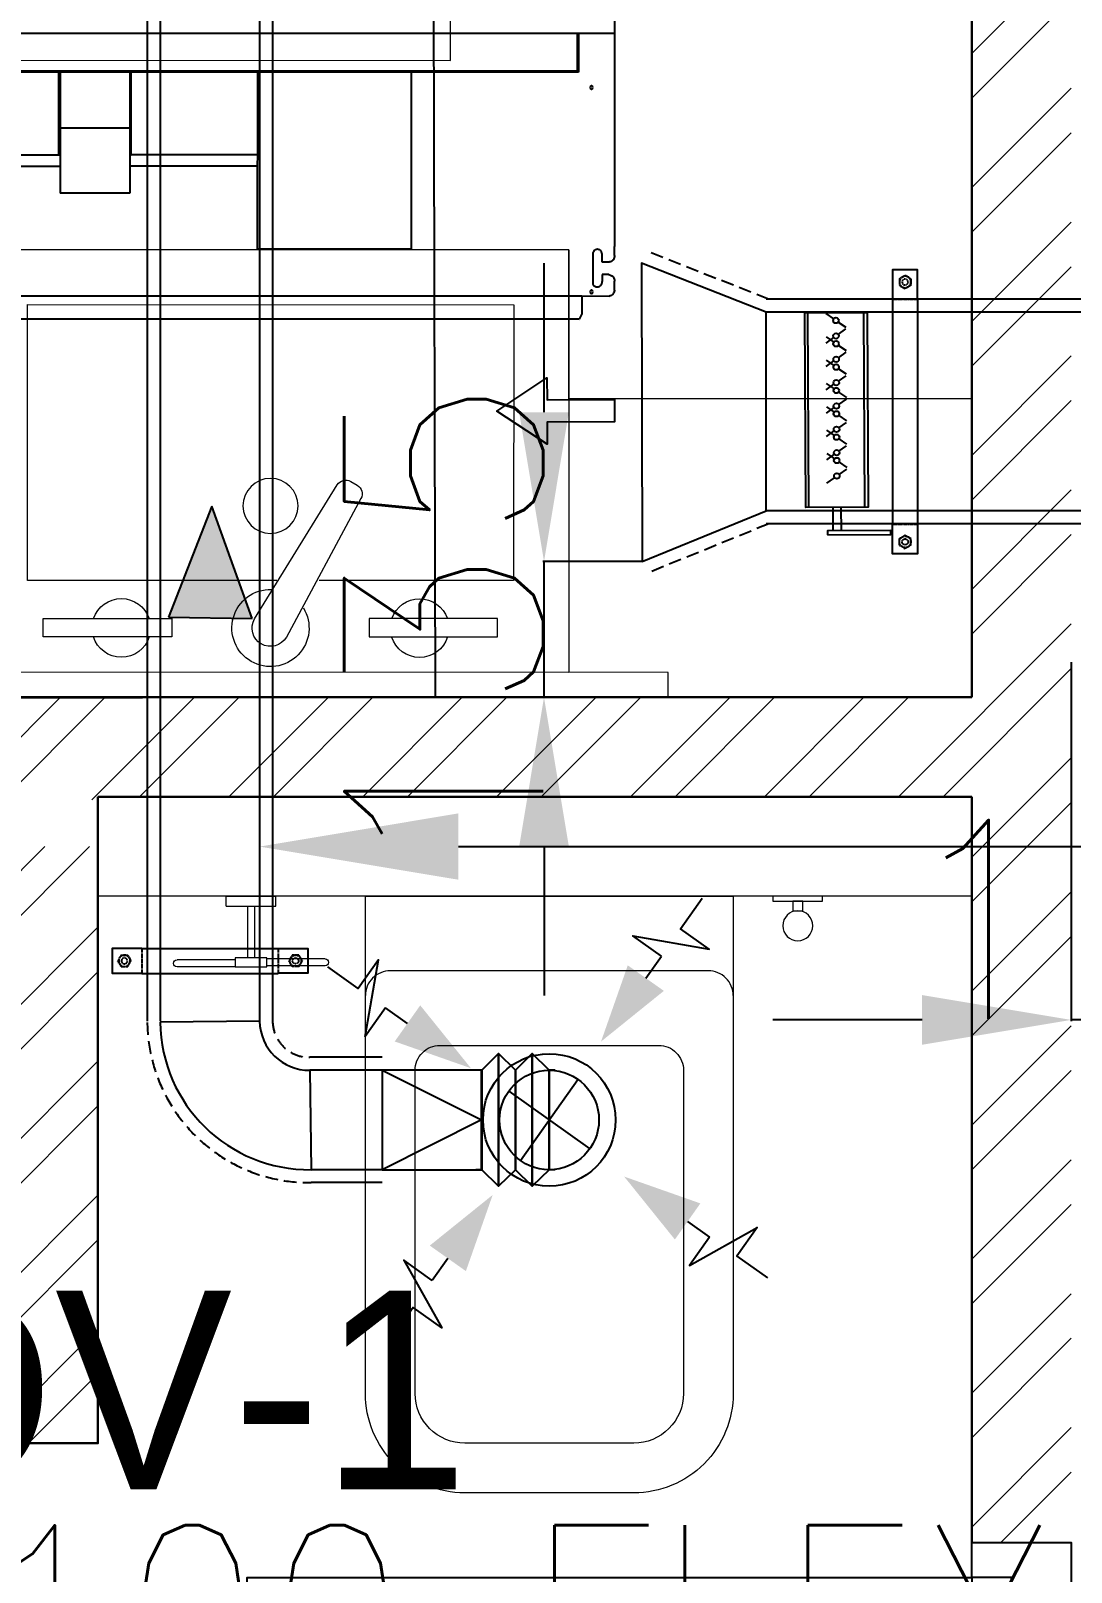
# Model space of a CAD drawing. Header units: millimetres. Extents: x -9226 to 166212, y -13 to 97274.
# Drawn here: x 41482 to 42529, y 32550 to 34100 of the extents above; entities that cross this region are included whole.
import ezdxf

# ---------------------------------------------------------------- set-up
doc = ezdxf.new("R2010")
doc.units = ezdxf.units.MM
doc.linetypes.add('01-AT-PLA Floor Plans$0$DASHED', pattern=[19.05, 12.7, -6.35])
doc.linetypes.add('HIDDEN', pattern=[9.525, 6.35, -3.175])
doc.layers.get('0').update_dxf_attribs({"color": 8})
doc.layers.get('Defpoints').update_dxf_attribs({"color": 8})
for name, color, linetype in [('-EAD', 30, 'Continuous'), ('-FAD', 3, 'Continuous'), ('-TEXT', 7, 'Continuous'), ('1.INS', 8, 'Continuous'), ('1.SAD', 5, 'Continuous'), ('1.support 2', 7, 'Continuous'), ('23491-GN-XR-PLOT LIMIT$0$RETAIL', 8, 'Continuous'), ('EAD', 30, 'Continuous'), ('ETA-AC-SUPPORT', 25, 'Continuous'), ('FAD', 3, 'Continuous'), ('INCHULATION', 253, 'Continuous'), ('IZ-AC-VCD', 4, 'Continuous'), ('IZ-EAD', 200, 'Continuous'), ('M-HVAC-FCU-02', 20, 'Continuous'), ('M-HVAC-FCU-05', 20, 'Continuous'), ('UNIT', 20, 'Continuous'), ('VCD SHE', 7, 'Continuous')]:
    doc.layers.add(name, color=color, linetype=linetype)
for name, color, linetype, lineweight in [('1.XREF', 8, 'Continuous', 9), ('23491-XR-AR-2ND FLOOR PLAN$0$23491-XR-AR-2ND FLOOR PLAN$0$23491-XR-AR-TYP-FLOOR$0$A-FIXT-TOIT-PLAN', 8, 'Continuous', 5), ('23491-XR-AR-2ND FLOOR PLAN$0$23491-XR-AR-2ND FLOOR PLAN$0$23491-XR-AR-TYP-FLOOR$0$A-WALL-PATT', 8, 'Continuous', 5), ('23491-XR-AR-2ND FLOOR PLAN$0$23491-XR-AR-2ND FLOOR PLAN$0$23491-XR-AR-TYP-FLOOR$0$Zone-6_30May22$0$TYP$0$2B+G+19+R Typical Floor$0$A-DOOR', 8, 'Continuous', 25), ('23491-XR-AR-2ND FLOOR PLAN$0$23491-XR-AR-2ND FLOOR PLAN$0$A-WALL', 8, 'Continuous', 30), ('23491-XR-AR-2ND FLOOR PLAN$0$A-ANNO-DIMS', 8, 'Continuous', 5), ('23491-XR-AR-2ND FLOOR PLAN$0$A-WALL-CAVI', 8, 'Continuous', 15), ('A-ANNO-DIMS', 8, 'Continuous', 9)]:
    doc.layers.add(name, color=color, linetype=linetype, lineweight=lineweight)
doc.styles.add('JSE', font='romans.shx', dxfattribs={"width": 0.85})
doc.styles.add('SDC-TEXT-ARB', font='sdc-arb.shx', dxfattribs={"height": 0.5})
doc.styles.get("Standard").update_dxf_attribs({"font": 'romans.shx', "height": 200})
doc.dimstyles.new('ISO-25', dxfattribs={"dimtxt": 200, "dimasz": 150, "dimexe": 1.25, "dimexo": 0.625, "dimgap": 1, "dimtad": 1, "dimtoh": 1, "dimdec": 0, "dimrnd": 5, "dimtxsty": 'Standard', "dimcen": 2.5, "dimclrd": 256, "dimclre": 256, "dimclrt": 7, "dimadec": 0, "dimazin": 0, "dimtfac": 1, "dimtdec": 0, "dimtix": 1, "dimtmove": 2, "dimatfit": 3, "dimfxl": 1, "dimarcsym": 1})
pattern_1 = [(45, (-457312.73, 563742.86), (-67.351921, 67.351921), []), (45, (-457267.83, 563742.86), (-67.351921, 67.351921), [])]

# ---------------------------------------------------------------- blocks, each defined once
blk = doc.blocks.new('23491-GN-XR-PLOT LIMIT')
at = {"layer": '23491-GN-XR-PLOT LIMIT$0$RETAIL', "color": 8}
blk.add_lwpolyline([(48271.7, 23525.6), (50500, 25555.4), (50500, 80172.6), (48692.6, 81480), (5000, 81480), (5000, 71480), (40000, 71480), (40000, 32256.2, 0.000401), (5000, 26236.7), (5000, 16088.4, -0.000496)], format="xyb", close=True, dxfattribs=at)
blk = doc.blocks.new('*U186')
at = {"color": 8}
for points in [[(0.3, 651.9), (-0.1, -705.4), (-300.1, -705.4), (-300, -300), (-450, -300), (-450, 300), (-300, 300), (-299.7, 651.9)], [(0, 400), (0, -400), (-25, -400), (-25, 400)], [(-25, -300), (-25, 300), (-450, 300), (-450, -300)], [(-79.1, 228.5), (-79.1, 99.2), (-60.6, 99.2), (-60.6, 228.5)], [(-79.1, -228.5), (-79.1, -99.2), (-60.6, -99.2), (-60.6, -228.5)]]:
    blk.add_lwpolyline(points, close=True, dxfattribs=at)
blk.add_lwpolyline([(-117.3, -6.3), (-117.3, 244.6), (-394.6, 244.6), (-394.6, -244.6), (-117.3, -244.6), (-117.3, -48.9)], dxfattribs=at)
blk.add_lwpolyline([(-60.3, -16, 0.999998), (-78.8, 16), (-213.5, -67.2, 0.405524), (-216.9, -80.7), (-213.1, -87.2, 0.405524), (-199.7, -91)], format="xyb", close=True, dxfattribs=at)
blk.add_circle((-192.3, 0), 27.7, dxfattribs=at)
for centre, radius, start, end in [((-69.5, 150), 29.5, 108.8563, 251.1437), ((-69.5, 150), 29.5, 287.566, 72.434), ((-69.5, 0), 38.8, 238.4369, 181.5631), ((-69.5, -150), 29.5, 108.8563, 251.1437), ((-69.5, -150), 29.5, 287.566, 72.434)]:
    blk.add_arc(centre, radius, start, end, dxfattribs=at)
blk = doc.blocks.new('*U505')
at = {"layer": '23491-XR-AR-2ND FLOOR PLAN$0$23491-XR-AR-2ND FLOOR PLAN$0$23491-XR-AR-TYP-FLOOR$0$Zone-6_30May22$0$TYP$0$2B+G+19+R Typical Floor$0$A-DOOR', "color": 8}
for p, q in [((0.765, 0), (0.035, 0)), ((0.75, -0.1), (0.05, -0.1))]:
    blk.add_line(p, q, dxfattribs=at)
blk.add_lwpolyline([(0.725, 0), (0.725, 0.7289), (0.765, 0.7289), (0.765, 0)], close=True, dxfattribs=at)
for points in [[(0.035, 0), (0, 0), (0, -0.1), (0.05, -0.1), (0.05, -0.04), (0.035, -0.04), (0.035, 0)], [(0.765, 0), (0.8, 0), (0.8, -0.1), (0.75, -0.1), (0.75, -0.04), (0.765, -0.04), (0.765, 0)]]:
    blk.add_lwpolyline(points, dxfattribs=at)
blk.add_arc((0.765, 0), 0.73, 93.1411, 180, dxfattribs=at)
blk = doc.blocks.new('23491-XR-AR-2ND FLOOR PLAN$0$wewewe')
at = {"color": 8, "ltscale": 0.05}
blk.add_line((42149, 29130, 0), (41859, 29130, 0), dxfattribs=at)
at = {"color": 8, "elevation": 0}
blk.add_lwpolyline([(42089, 29730), (41919, 29730, 0.414214), (41819, 29630), (41819, 29130), (42189, 29130), (42189, 29630, 0.414214)], format="xyb", close=True, dxfattribs=at)
at = {"color": 8, "ltscale": 0.2, "elevation": 0}
blk.add_lwpolyline([(42089, 29680), (41919, 29680, 0.414214), (41869, 29630), (41869, 29305, 0.414214), (41894, 29280), (42114, 29280, 0.414214), (42139, 29305), (42139, 29630, 0.414214)], format="xyb", close=True, dxfattribs=at)
at = {"color": 8, "elevation": 0}
blk.add_lwpolyline([(42189, 29230, -0.414214), (42164, 29205), (41844, 29205, -0.414214), (41819, 29230)], format="xyb", dxfattribs=at)
for points in [[(41688, 29201), (41629.5, 29201)], [(41688, 29194), (41629.5, 29194)], [(41700.5, 29140), (41700.5, 29192)], [(41707.5, 29140), (41707.5, 29192)], [(41778.5, 29200), (41720, 29200)], [(41778.5, 29193), (41720, 29193)], [(41679.1, 29140), (41679.1, 29130)], [(41679.1, 29140), (41728.9, 29140)], [(41728.9, 29140), (41728.9, 29130)], [(41679.1, 29130), (41728.9, 29130)]]:
    blk.add_lwpolyline(points, dxfattribs=at)
for points in [[(41720, 29201), (41720, 29192), (41688, 29192), (41688, 29201), (41720, 29201)], [(42249, 29135), (42249, 29144.6), (42259, 29144.6), (42259, 29135)], [(42429, 29030), (42429, 29130), (41550, 29130), (41550, 29030)], [(42229, 29130), (42229, 29135), (42279, 29135), (42279, 29130)]]:
    blk.add_lwpolyline(points, close=True, dxfattribs=at)
at = {"color": 8, "ltscale": 0.2}
blk.add_circle((42004, 29355, 0), 50, dxfattribs=at)
at = {"color": 8}
blk.add_circle((42254, 29159.7, 0), 15.1, dxfattribs=at)
for centre, start, end in [((41629.5, 29197.5, 0), 90.0002, 270.0002), ((41778.5, 29196.5, 0), 270.0002, 90.0002)]:
    blk.add_arc(centre, 3.5, start, end, dxfattribs=at)
at = {"layer": '23491-XR-AR-2ND FLOOR PLAN$0$23491-XR-AR-2ND FLOOR PLAN$0$A-WALL', "color": 8}
blk.add_line((41550, 29030), (42429, 29030), dxfattribs=at)
blk = doc.blocks.new('23491-XR-AR-2ND FLOOR PLAN')
at = {"layer": '23491-XR-AR-2ND FLOOR PLAN$0$23491-XR-AR-2ND FLOOR PLAN$0$23491-XR-AR-TYP-FLOOR$0$A-WALL-PATT'}
h = blk.add_hatch(dxfattribs=at)
h.set_pattern_fill('ANSI32', color=8, scale=10)
h.paths.add_polyline_path([(42059.9, 35180), (43600, 35180), (43600, 35080), (43129, 35080), (43129, 34080), (42529, 34080), (42529, 32580), (42429, 32580), (42429, 33330), (41550, 33330), (41450, 33280), (40500, 33280), (39750, 33280), (39750, 29080), (39650, 29080), (39650, 33430), (42428.9, 33429.7), (42428.9, 34180), (43029, 34180), (43029, 35079.9), (42059.9, 35079.9)])
h = blk.add_hatch(dxfattribs=at)
h.set_pattern_fill('ANSI32', color=8, scale=10)
h.set_pattern_definition(pattern_1)
h.paths.add_polyline_path([(41450, 33280), (41550, 33280), (41550, 32680), (40650, 32680), (40650, 32780), (41450, 32780)])
h = blk.add_hatch(dxfattribs=at)
h.set_pattern_fill('ANSI32', color=8, scale=10)
h.set_pattern_definition(pattern_1)
h.paths.add_polyline_path([(41450, 33280), (41550, 33280), (41550, 32680), (40650, 32680), (40650, 32780), (41450, 32780)])
at = {"layer": '23491-XR-AR-2ND FLOOR PLAN$0$23491-XR-AR-2ND FLOOR PLAN$0$A-WALL', "color": 8}
for p, q in [((42429, 34180), (42429, 33430)), ((42429, 33430), (40150, 33430)), ((42429, 33330), (42429, 32580))]:
    blk.add_line(p, q, dxfattribs=at)
blk.add_lwpolyline([(41550, 33330), (41550, 32680), (40650, 32680)], dxfattribs=at)
at = {"layer": '23491-XR-AR-2ND FLOOR PLAN$0$A-ANNO-DIMS', "color": 8}
blk.add_line((42429, 32580), (42529, 32580), dxfattribs=at)
at = {"layer": '23491-XR-AR-2ND FLOOR PLAN$0$23491-XR-AR-2ND FLOOR PLAN$0$23491-XR-AR-TYP-FLOOR$0$A-FIXT-TOIT-PLAN', "color": 8, "xscale": -1}
for name, p, rotation in [('*U186', (41723.5, 33430.2, -0.2), 89.9794940034254), ('23491-XR-AR-2ND FLOOR PLAN$0$wewewe', (0, 62360), 180)]:
    blk.add_blockref(name, p, dxfattribs=dict(at, rotation=rotation))
at = {"layer": '23491-XR-AR-2ND FLOOR PLAN$0$23491-XR-AR-2ND FLOOR PLAN$0$23491-XR-AR-TYP-FLOOR$0$Zone-6_30May22$0$TYP$0$2B+G+19+R Typical Floor$0$A-DOOR', "color": 8, "xscale": 1000.000000000021, "yscale": 1000.000000000021, "zscale": 1000.000000000021, "rotation": 90}
blk.add_blockref('*U505', (42429, 31780), dxfattribs=at)
at = {"layer": '23491-XR-AR-2ND FLOOR PLAN$0$A-WALL-CAVI', "color": 8}
blk.add_blockref('23491-GN-XR-PLOT LIMIT', (0, 0), dxfattribs=at)
blk = doc.blocks.new('XREF')
at = {"layer": 'A-ANNO-DIMS', "color": 8}
blk.add_blockref('23491-XR-AR-2ND FLOOR PLAN', (0, 0), dxfattribs=at)
blk = doc.blocks.new('*U542')
at = {"layer": 'IZ-AC-VCD', "color": 5, "extrusion": (0, 0, -1)}
for p, q in [((41.5, 467.5), (41.5, 416.7)), ((58.5, 416.7), (58.5, 467.5))]:
    blk.add_line(p, q, dxfattribs=at)
at = {"layer": 'IZ-AC-VCD', "color": 5}
for p, q in [((-10, 416.7), (-10, 0)), ((110, 416.7), (110, 0))]:
    blk.add_line(p, q, dxfattribs=at)
for points in [[(29.2, 475.9), (165.1, 475.9), (165.1, 467.5), (29.2, 467.5)], [(-16.7, 0), (116.7, 0), (116.7, 416.7), (-16.7, 416.7)]]:
    blk.add_lwpolyline(points, close=True, dxfattribs=at)
at = {"layer": 'IZ-AC-VCD', "color": 7, "extrusion": (0, 0, -1)}
for points in [[(-28.6, 364.9), (-45.1, 353.4)], [(-54.9, 346.6), (-71.4, 335.1)], [(-54.9, 320.1), (-71.4, 331.5)], [(-28.6, 314.9), (-45.1, 303.4)], [(-28.6, 301.8), (-45.1, 313.2)], [(-28.6, 264.9), (-45.1, 253.4)], [(-54.9, 296.6), (-71.4, 285.1)], [(-54.9, 270.1), (-71.4, 281.5)], [(-28.6, 251.8), (-45.1, 263.2)], [(-54.9, 246.6), (-71.4, 235.1)], [(-54.9, 220.1), (-71.4, 231.5)], [(-28.6, 214.9), (-45.1, 203.4)], [(-28.6, 201.8), (-45.1, 213.2)], [(-54.9, 196.6), (-71.4, 185.1)], [(-54.9, 170.1), (-71.4, 181.5)], [(-28.6, 164.9), (-45.1, 153.4)], [(-28.6, 151.8), (-45.1, 163.2)], [(-54.9, 146.6), (-71.4, 135.1)], [(-28.6, 114.9), (-45.1, 103.4)], [(-28.6, 101.8), (-45.1, 113.2)], [(-54.9, 120.1), (-71.4, 131.5)], [(-54.9, 96.6), (-71.4, 85.1)], [(-54.9, 70.1), (-71.4, 81.5)], [(-28.6, 64.9), (-45.1, 53.4)], [(-28.6, 51.8), (-45.1, 63.2)], [(-54.9, 46.6), (-71.4, 35.1)], [(-28.6, 1.8), (-45.1, 13.2)], [(-54.9, 20.1), (-71.4, 31.5)]]:
    blk.add_lwpolyline(points, dxfattribs=at)
for centre in [(-50, 350), (-50, 316.7), (-50, 300), (-50, 266.7), (-50, 250), (-50, 216.7), (-50, 200), (-50, 166.7), (-50, 150), (-50, 116.7), (-50, 100), (-50, 66.7), (-50, 50), (-50, 16.7)]:
    blk.add_circle(centre, 6, dxfattribs=at)
blk = doc.blocks.new('t')
at = {"layer": 'ETA-AC-SUPPORT', "color": 7, "linetype": 'HIDDEN', "ltscale": 0.3, "extrusion": (2.40653e-07, 5.25136e-08, 1)}
for p, q in [((4429.3, -9484.4, 0), (4379.3, -9484.4, 0)), ((4392.9, -9513, 0), (4404.3, -9506.4, 0)), ((4392.9, -9526.2, 0), (4392.9, -9513, 0)), ((4392.9, -9526.2, 0), (4404.3, -9532.9, 0)), ((4415.8, -9513, 0), (4404.3, -9506.4, 0)), ((4415.8, -9526.2, 0), (4404.3, -9532.9, 0)), ((4415.8, -9526.2, 0), (4415.8, -9513, 0))]:
    blk.add_line(p, q, dxfattribs=at)
at = {"layer": 'ETA-AC-SUPPORT', "color": 7, "linetype": 'Continuous', "ltscale": 0.3, "extrusion": (2.40653e-07, 5.25136e-08, 1), "elevation": 0}
blk.add_lwpolyline([(4429.3, -9484.4), (4429.3, -9543.9), (4379.3, -9543.9), (4379.3, -9484.4)], dxfattribs=at)
at = {"layer": 'ETA-AC-SUPPORT', "color": 7, "linetype": 'HIDDEN', "ltscale": 0.3, "extrusion": (2.40653e-07, 5.25136e-08, 1)}
for radius in [11.5, 6]:
    blk.add_circle((4404.3, -9519.6, 0), radius, dxfattribs=at)
blk = doc.blocks.new('*U543')
at = {"layer": 'ETA-AC-SUPPORT', "color": 7, "linetype": 'Continuous', "ltscale": 0.3, "extrusion": (2.40653e-07, 5.25136e-08, 1)}
for p, q in [((4404.3, -9288.4, 0), (4404.3, -9514.1, 0)), ((4429.3, -9288.4, 0), (4429.3, -9514.1, 0))]:
    blk.add_line(p, q, dxfattribs=at)
at = {"color": 7, "linetype": 'Continuous', "xscale": -0.5, "yscale": 0.5, "zscale": 0.5, "rotation": 180}
blk.add_blockref('t', (2214.7, -14030.6, 0), dxfattribs=at)
at = {"color": 7, "linetype": 'Continuous', "xscale": 0.5, "yscale": 0.5, "zscale": 0.5}
blk.add_blockref('t', (2214.7, -4771.9, 0), dxfattribs=at)
blk = doc.blocks.new('IZ-DV 150')
at = {"layer": 'IZ-EAD'}
for p, q in [((0, 75), (0, -75)), ((-75, 0), (75, 0))]:
    blk.add_line(p, q, dxfattribs=at)
for points in [[(-4.5, 299.5), (-57.4, 299.5), (48.4, 349.7), (-4.5, 349.7), (-4.5, 406.3)], [(-4.5, 258.8), (-4.5, 299.5)], [(-299.5, 4.5), (-299.5, 57.4), (-349.7, -48.4), (-349.7, 4.5), (-406.3, 4.5)], [(299.5, 4.5), (299.5, 57.4), (349.7, -48.4), (349.7, 4.5), (406.3, 4.5)], [(-258.8, 4.5), (-299.5, 4.5)], [(258.8, 4.5), (299.5, 4.5)], [(-4.5, -258.8), (-4.5, -299.5)], [(-4.5, -299.5), (-57.4, -299.5), (48.4, -349.7), (-4.5, -349.7), (-4.5, -406.3)]]:
    blk.add_lwpolyline(points, dxfattribs=at)
for radius in [100, 75]:
    blk.add_circle((0, 0), radius, dxfattribs=at)
for points in [[(28.8, 258.8), (-4.5, 141.6), (-37.9, 258.8)], [(-258.8, -28.8), (-141.6, 4.5), (-258.8, 37.9)], [(258.8, -28.8), (141.6, 4.5), (258.8, 37.9)], [(28.8, -258.8), (-4.5, -141.6), (-37.9, -258.8)]]:
    blk.add_solid(points, dxfattribs=at)
blk = doc.blocks.new('HVAC-VOL-SPD-S01-M-01-0400 R-01$0$HVAC-VOL-SPD-S01-M-01-0400 R-01$0$A$C2F9C6816')
blk.add_hatch(color=256).paths.add_polyline_path([(-198.8, -78.6), (-398.8, -153.6), (-198.8, -228.6)])
for p, q in [((-198.8, -78.6), (-398.8, -153.6)), ((-198.8, -228.6), (-198.8, -78.6)), ((-398.8, -153.6), (-198.8, -228.6))]:
    blk.add_line(p, q)
blk = doc.blocks.new('*U305')
at = {"layer": 'ETA-AC-SUPPORT', "color": 7, "linetype": 'Continuous', "ltscale": 0.3, "extrusion": (2.40653e-07, 5.25136e-08, 1)}
for p, q in [((4404.3, -9377.4, 0), (4404.3, -9514.1, 0)), ((4429.3, -9377.4, 0), (4429.3, -9514.1, 0))]:
    blk.add_line(p, q, dxfattribs=at)
at = {"color": 7, "linetype": 'Continuous', "xscale": -0.5, "yscale": 0.5, "zscale": 0.5, "rotation": 180}
blk.add_blockref('t', (2214.7, -14119.6, 0), dxfattribs=at)
at = {"color": 7, "linetype": 'Continuous', "xscale": 0.5, "yscale": 0.5, "zscale": 0.5}
blk.add_blockref('t', (2214.7, -4771.9, 0), dxfattribs=at)
blk = doc.blocks.new('*D461')
at = {"layer": 'Defpoints', "color": 0, "transparency": 16777216}
for p in [(41998.7, 33566.7), (42097.4, 33566.7, 0.1), (42085.5, 33430)]:
    blk.add_point(p, dxfattribs=at)
at = {"layer": 'VCD SHE', "lineweight": -2, "transparency": 16777216}
for p, q in [((41998.7, 33716.7), (41998.7, 33866.7)), ((42096.8, 33566.7), (41997.5, 33566.7)), ((41998.7, 33430), (41998.7, 33566.7)), ((42084.9, 33430), (41997.5, 33430)), ((41998.7, 33280), (41998.7, 33130))]:
    blk.add_line(p, q, dxfattribs=at)
at = {"layer": 'VCD SHE', "transparency": 16777216}
for points in [[(41973.7, 33716.7), (42023.7, 33716.7), (41998.7, 33566.7)], [(41973.7, 33280), (42023.7, 33280), (41998.7, 33430)]]:
    blk.add_solid(points, dxfattribs=at)
at = {"layer": 'VCD SHE', "color": 7, "transparency": 16777216, "insert": (41897.7, 33498.4), "char_height": 200, "attachment_point": 5, "rotation": 90}
blk.add_mtext('135', dxfattribs=at)
blk = doc.blocks.new('*D462')
at = {"layer": 'Defpoints', "color": 0, "transparency": 16777216}
for p in [(42529, 33465.8), (42688.4, 33465.8, 0), (42529, 33105.6)]:
    blk.add_point(p, dxfattribs=at)
at = {"layer": 'VCD SHE', "lineweight": -2, "transparency": 16777216}
for p, q in [((42529, 33465.2), (42529, 33104.4)), ((42688.4, 33465.2), (42688.4, 33104.4)), ((42379, 33105.6), (42229, 33105.6)), ((42688.4, 33105.6), (42529, 33105.6)), ((42838.4, 33105.6), (42988.4, 33105.6))]:
    blk.add_line(p, q, dxfattribs=at)
at = {"layer": 'VCD SHE', "transparency": 16777216}
for points in [[(42379, 33130.6), (42379, 33080.6), (42529, 33105.6)], [(42838.4, 33130.6), (42838.4, 33080.6), (42688.4, 33105.6)]]:
    blk.add_solid(points, dxfattribs=at)
at = {"layer": 'VCD SHE', "color": 7, "transparency": 16777216, "insert": (42608.7, 33206.6), "char_height": 200, "attachment_point": 5}
blk.add_mtext('160', dxfattribs=at)
blk = doc.blocks.new('1425')
at = {"layer": 'M-HVAC-FCU-02', "color": 30}
for p, q in [((-402.3, -23.82), (-402.3, -43.79)), ((402.32, -23.78), (402.32, -43.76)), ((-402.3, -43.79), (-412.3, -53.79)), ((402.32, -43.76), (-402.3, -43.79)), ((402.32, -43.76), (412.32, -53.76)), ((-402.3, -63.8), (-412.3, -53.79)), ((402.32, -63.76), (412.32, -53.76)), ((-402.3, -63.8), (-412.3, -73.8)), ((402.32, -63.76), (-402.3, -63.8)), ((402.32, -63.76), (412.32, -73.77)), ((-402.3, -83.8), (-412.3, -73.8)), ((402.32, -83.77), (412.32, -73.77)), ((402.32, -83.77), (-402.3, -83.8))]:
    blk.add_line(p, q, dxfattribs=at)
at = {"layer": 'M-HVAC-FCU-05', "color": 30}
for p, q in [((-421.99, 586.7), (-419.58, 592.08)), ((419.11, 592.32), (-419.58, 592.08)), ((-402.54, 592.08), (419.11, 592.32)), ((421.53, 586.95), (419.11, 592.32)), ((421.54, 567.35), (421.53, 586.95)), ((-421.98, 567.1), (-421.99, 586.7)), ((-421.98, 567.57), (-445.79, 567.56)), ((-421.98, 567.57), (421.54, 567.82)), ((421.54, 567.82), (445.35, 567.83)), ((-450.17, 561.26), (-450.17, 551.63)), ((449.73, 561.53), (449.73, 551.9)), ((-439.38, 544.64), (-439.38, 550.58)), ((-431.58, 552.69), (-431.57, 523.1)), ((431.15, 552.94), (431.16, 523.36)), ((438.95, 544.9), (438.95, 550.84)), ((-445.15, 544.64), (-439.38, 544.64)), ((444.72, 544.9), (438.95, 544.9)), ((-439.16, 531.33), (-445.89, 531.32)), ((-439.16, 524.5), (-439.16, 531.33)), ((438.74, 531.59), (445.47, 531.59)), ((438.74, 524.76), (438.74, 531.59)), ((-450.16, 524.32), (-450.15, 514.88)), ((449.74, 524.59), (449.75, 515.15)), ((-450.01, 47.3), (-450.15, 514.88)), ((-132.02, 517.4), (-265.51, 517.35)), ((-265.51, 517.35), (-265.44, 329.53)), ((-131.95, 329.59), (-132.02, 517.4)), ((140.26, 517.45), (273.75, 517.51)), ((140.33, 329.64), (140.26, 517.45)), ((273.75, 517.51), (273.82, 329.69)), ((449.97, 47.57), (449.75, 515.15)), ((29.75, 458.38), (-30.47, 458.35)), ((-30.44, 388.66), (-30.47, 458.35)), ((29.77, 388.69), (29.75, 458.38)), ((-131.99, 429.45), (-30.45, 429.47)), ((140.29, 429.51), (29.76, 429.49)), ((-131.98, 417.54), (-30.45, 417.55)), ((-31.79, 417.55), (-31.76, 329.6)), ((-30.45, 417.55), (-31.79, 417.55)), ((-30.41, 329.6), (-30.45, 417.55)), ((140.3, 417.59), (29.76, 417.57)), ((29.76, 417.57), (31.11, 417.58)), ((29.8, 329.63), (29.76, 417.57)), ((31.11, 417.58), (31.14, 329.63)), ((-30.44, 388.66), (29.77, 388.69)), ((418.69, 329.74), (-418.95, 329.49)), ((-418.94, 287.83), (-418.95, 329.49)), ((-417.89, 327.92), (417.63, 328.16)), ((-417.89, 327.92), (-417.87, 287.83)), ((-265.44, 329.53), (-131.95, 329.59)), ((-31.76, 329.6), (-30.41, 329.6)), ((31.14, 329.63), (29.8, 329.63)), ((273.82, 329.69), (140.33, 329.64)), ((417.63, 328.16), (417.64, 288.08)), ((418.71, 288.08), (418.69, 329.74)), ((-450.08, 287.82), (449.86, 288.09)), ((-531.03, 268.53), (-450.08, 268.56)), ((-530.92, -0.17), (-531.03, 268.53)), ((-480.84, 157.03), (-480.84, 182.45)), ((-480.84, 182.45), (-450.03, 182.45)), ((-450.03, 157.03), (-480.84, 157.03)), ((-480.83, 111.45), (-450.03, 111.45)), ((-480.83, 86.02), (-480.83, 111.45)), ((-450.03, 86.02), (-480.83, 86.02)), ((-450.01, 47.3), (-450.01, 56.93)), ((449.97, 47.57), (449.97, 57.2)), ((-439.22, 40.31), (-444.99, 40.3)), ((-439.22, 46.26), (-439.22, 40.31)), ((-431.41, 18.78), (-431.43, 48.36)), ((431.4, 19.04), (431.39, 48.62)), ((439.19, 46.52), (439.19, 40.57)), ((439.19, 40.57), (444.95, 40.57)), ((-449.99, 6.34), (-450, 20)), ((-445.73, 27), (-439, 27.01)), ((-439, 27.01), (-439, 20.17)), ((438.98, 27.27), (438.98, 20.43)), ((445.7, 27.27), (438.98, 27.27)), ((449.99, 6.61), (449.98, 20.27)), ((-420.48, -0.12), (420.48, 0.12)), ((402.31, 0.12), (402.32, -23.68)), ((420.2, 0.12), (444.65, 0.13)), ((-434.95, -0.13), (-530.92, -0.17)), ((-420.2, -0.12), (-444.65, -0.13)), ((-402.31, -0.12), (-402.3, -23.92)), ((402.32, -23.68), (-402.3, -23.92)), ((402.32, -23.68), (-402.3, -23.92))]:
    blk.add_line(p, q, dxfattribs=at)
at = {"layer": 'M-HVAC-FCU-05', "color": 30, "lineweight": 18}
for p, q in [((-300.59, 316.87), (307.69, 317.06)), ((-300.55, 233.47), (-300.59, 316.87)), ((307.69, 317.06), (307.72, 233.66)), ((307.72, 233.66), (-300.55, 233.47))]:
    blk.add_line(p, q, dxfattribs=at)
at = {"layer": 'M-HVAC-FCU-05', "color": 30}
for points in [[(-445.79, 567.56, 0.14745), (-447.26, 567.2, 0.057538), (-447.86, 566.75, 0.043631), (-448.37, 566.17, 0.037373), (-448.89, 565.36, 0.018686), (-449.18, 564.77, 0.02183), (-449.53, 563.88, 0.03988), (-450.13, 561.54, 0.006038), (-450.17, 561.26)], [(445.35, 567.83, -0.14745), (446.81, 567.47, -0.057538), (447.41, 567.02, -0.043631), (447.92, 566.44, -0.037373), (448.44, 565.63, -0.018686), (448.73, 565.04, -0.02183), (449.08, 564.15, -0.03988), (449.68, 561.81, -0.006038), (449.73, 561.53)], [(-435.54, 558.29, 0.03023), (-435.71, 558.27, 0.042163), (-436.16, 558.15, 0.109989), (-437.5, 557.26, 0.060394), (-438.22, 556.34, 0.042159), (-438.69, 555.36, 0.031845), (-439.01, 554.33, 0.028129), (-439.25, 553.09, 0.024443), (-439.37, 551.61, 0.013294), (-439.38, 550.6)], [(-431.58, 552.7, 0.018031), (-431.58, 553.23, 0.033701), (-431.71, 554.51, 0.041222), (-432.01, 555.69, 0.04728), (-432.41, 556.6, 0.066586), (-433.02, 557.39, 0.138842), (-434.46, 558.19, 0.036684), (-434.97, 558.28, 0.034492), (-435.54, 558.29)], [(431.15, 552.95, -0.018031), (431.15, 553.48, -0.033701), (431.27, 554.77, -0.041222), (431.57, 555.95, -0.04728), (431.97, 556.85, -0.066586), (432.58, 557.65, -0.138842), (434.02, 558.45, -0.036684), (434.53, 558.54, -0.034492), (435.1, 558.55)], [(435.1, 558.55, -0.03023), (435.27, 558.53, -0.042163), (435.72, 558.41, -0.109989), (437.06, 557.52, -0.060394), (437.78, 556.6, -0.042159), (438.25, 555.62, -0.031845), (438.58, 554.59, -0.028129), (438.81, 553.35, -0.024443), (438.94, 551.87, -0.013294), (438.95, 550.86)], [(-450.17, 551.63, 0.032566), (-450.06, 550.29, 0.04988), (-449.66, 548.71, 0.245422), (-445.36, 544.68, 0.018987), (-445.15, 544.64)], [(449.73, 551.9, -0.032566), (449.62, 550.56, -0.04988), (449.23, 548.98, -0.245422), (444.93, 544.95, -0.018987), (444.72, 544.9)], [(-445.89, 531.32, 0.028262), (-446.06, 531.32, 0.052211), (-446.67, 531.2, 0.123145), (-448.24, 530.25, 0.055731), (-448.9, 529.42, 0.037382), (-449.32, 528.63, 0.033882), (-449.68, 527.63, 0.029807), (-449.96, 526.42, 0.025735), (-450.13, 524.97, 0.009134), (-450.16, 524.32)], [(445.47, 531.59, -0.028262), (445.64, 531.58, -0.052211), (446.25, 531.46, -0.123145), (447.82, 530.52, -0.055731), (448.48, 529.69, -0.037382), (448.91, 528.89, -0.033882), (449.27, 527.9, -0.029807), (449.54, 526.69, -0.025735), (449.71, 525.24, -0.009134), (449.74, 524.59)], [(-435.31, 517.5, -0.026495), (-435.48, 517.53, -0.048004), (-436.07, 517.72, -0.118717), (-437.63, 518.89, -0.058793), (-438.31, 519.93, -0.041358), (-438.73, 520.98, -0.031459), (-438.98, 522.05, -0.027983), (-439.13, 523.33, -0.020442), (-439.16, 524.5)], [(-431.57, 523.1, -0.01724), (-431.67, 522.41, -0.027058), (-431.98, 521.08, -0.037824), (-432.46, 519.78, -0.040466), (-432.94, 518.92, -0.050447), (-433.47, 518.28, -0.055402), (-434, 517.87, -0.140685), (-435.31, 517.5)], [(431.16, 523.36, 0.01724), (431.26, 522.67, 0.027058), (431.57, 521.33, 0.037824), (432.05, 520.03, 0.040466), (432.53, 519.17, 0.050447), (433.06, 518.54, 0.055402), (433.59, 518.13, 0.140685), (434.9, 517.76)], [(434.9, 517.76, 0.026495), (435.07, 517.79, 0.048004), (435.66, 517.98, 0.118717), (437.23, 519.15, 0.058793), (437.9, 520.19, 0.041358), (438.31, 521.24, 0.031459), (438.57, 522.31, 0.027983), (438.72, 523.59, 0.020442), (438.74, 524.76)], [(-435.38, 53.96, 0.03023), (-435.55, 53.94, 0.042163), (-436, 53.82, 0.109989), (-437.35, 52.93, 0.060394), (-438.06, 52, 0.042159), (-438.53, 51.03, 0.031845), (-438.86, 50, 0.028129), (-439.09, 48.75, 0.024443), (-439.21, 47.27, 0.013294), (-439.22, 46.26)], [(-431.43, 48.36, 0.018031), (-431.42, 48.9, 0.033701), (-431.55, 50.18, 0.041222), (-431.85, 51.36, 0.04728), (-432.25, 52.27, 0.066586), (-432.86, 53.06, 0.138842), (-434.3, 53.86, 0.036684), (-434.81, 53.95, 0.034492), (-435.38, 53.96)], [(431.39, 48.62, -0.018031), (431.39, 49.15, -0.033701), (431.51, 50.44, -0.041222), (431.81, 51.62, -0.04728), (432.21, 52.52, -0.066586), (432.82, 53.32, -0.138842), (434.26, 54.12, -0.036684), (434.77, 54.2, -0.034492), (435.34, 54.22)], [(435.34, 54.22, -0.03023), (435.51, 54.2, -0.042163), (435.96, 54.07, -0.109989), (437.3, 53.19, -0.060394), (438.02, 52.26, -0.042159), (438.49, 51.29, -0.031845), (438.82, 50.26, -0.028129), (439.05, 49.01, -0.024443), (439.18, 47.53, -0.013294), (439.19, 46.52)], [(-444.99, 40.3, -0.018958), (-445.2, 40.35, -0.034322), (-445.94, 40.61, -0.196303), (-449.35, 43.99, -0.051286), (-449.81, 45.48, -0.034229), (-449.98, 46.74, -0.012756), (-450.01, 47.3)], [(444.95, 40.57, 0.018958), (445.17, 40.62, 0.034322), (445.9, 40.87, 0.196303), (449.31, 44.26, 0.051286), (449.78, 45.74, 0.034229), (449.95, 47.01, 0.012756), (449.97, 47.57)], [(-450, 20, -0.023667), (-449.88, 21.55, -0.027559), (-449.65, 22.85, -0.031647), (-449.32, 23.93, -0.050593), (-448.74, 25.1, -0.087102), (-447.69, 26.27, -0.09091), (-446.51, 26.88, -0.051146), (-445.9, 27, -0.028286), (-445.73, 27)], [(-439, 20.17, 0.024663), (-438.95, 18.73, 0.02816), (-438.78, 17.5, 0.038602), (-438.44, 16.27, 0.064309), (-437.74, 14.91, 0.093157), (-436.57, 13.75, 0.077975), (-435.52, 13.25, 0.035164), (-435.15, 13.18)], [(438.98, 20.43, -0.024663), (438.94, 18.99, -0.02816), (438.77, 17.76, -0.038602), (438.43, 16.53, -0.064309), (437.73, 15.17, -0.093157), (436.56, 14.01, -0.077975), (435.5, 13.51, -0.035164), (435.14, 13.43)], [(449.98, 20.27, 0.023667), (449.86, 21.82, 0.027559), (449.63, 23.12, 0.031647), (449.3, 24.2, 0.050593), (448.72, 25.37, 0.087102), (447.67, 26.54, 0.09091), (446.49, 27.14, 0.051146), (445.88, 27.26, 0.028286), (445.7, 27.27)], [(-435.15, 13.18, 0.153575), (-433.73, 13.62, 0.053761), (-433.22, 14.05, 0.04127), (-432.79, 14.59, 0.041237), (-432.3, 15.46, 0.025049), (-431.99, 16.24, 0.04783), (-431.44, 18.54, 0.006337), (-431.41, 18.78)], [(435.14, 13.43, -0.153575), (433.72, 13.87, -0.053761), (433.21, 14.31, -0.04127), (432.77, 14.85, -0.041237), (432.29, 15.71, -0.025049), (431.97, 16.5, -0.04783), (431.43, 18.79, -0.006337), (431.4, 19.04)], [(-444.65, -0.13, -0.056961), (-445.7, -0.06, -0.127139), (-447.51, 0.8, -0.061243), (-448.35, 1.69, -0.044469), (-448.98, 2.73, -0.028142), (-449.37, 3.65, -0.053001), (-449.96, 6.05, -0.008073), (-449.99, 6.34)], [(444.65, 0.13, 0.056961), (445.7, 0.21, 0.127139), (447.51, 1.07, 0.061243), (448.35, 1.96, 0.044469), (448.98, 3, 0.028142), (449.37, 3.92, 0.053001), (449.95, 6.32, 0.008073), (449.99, 6.61)]]:
    blk.add_lwpolyline(points, format="xyb", dxfattribs=at)
for centre, start_param, end_param in [((-430.2, 562.99), 4.712389, 10.995574), ((429.75, 563.25), -1.570796, 4.712389), ((-430.11, 345.7), 4.712389, 10.995574), ((429.84, 345.95), -1.570796, 4.712389)]:
    blk.add_ellipse(centre, major_axis=(0, 1.98), ratio=0.61, start_param=start_param, end_param=end_param, dxfattribs=at)
at = {"layer": 'M-HVAC-FCU-05', "color": 30, "lineweight": 18}
blk.add_ellipse((-407.93, 357.57), major_axis=(-0.01, 17.87), ratio=0.61, start_param=-1.570796, end_param=4.712389, dxfattribs=at)
blk = doc.blocks.new('1045')
at = {"layer": 'UNIT', "linetype": 'ByBlock', "xscale": 1.585, "yscale": 0.945, "rotation": 179.9952536884985}
blk.add_blockref('1425', (-36.8, 190.4), dxfattribs=at)
blk = doc.blocks.new('A$C7790579b')
at = {"layer": '1.SAD', "xscale": 0.7325, "rotation": 180}
blk.add_blockref('1045', (0, 0), dxfattribs=at)
blk = doc.blocks.new('A$Cae2e412a')
at = {"layer": '1.SAD', "xscale": -1, "rotation": 180}
blk.add_blockref('A$C7790579b', (30354.8, 23643.9, 0), dxfattribs=at)

msp = doc.modelspace()

# ---------------------------------------------------------------- block references
at = {"layer": '1.XREF'}
msp.add_blockref('XREF', (0, 0), dxfattribs=at)

# ---------------------------------------------------------------- next in the draw order: linework, layer by layer
at = {"layer": '-FAD', "extrusion": (0.000551811, -1.73953e-07, 1), "elevation": 104.1}
msp.add_lwpolyline([(42069.5, 33729.6), (42069.7, 33707), (42001.8, 33706.6), (42001.9, 33684.6), (41951.1, 33717.6), (42001.6, 33751.3), (42001.7, 33729.2), (42069.5, 33729.6)], dxfattribs=at)
at = {"layer": '-FAD'}
msp.add_polyline3d([(42222.2, 33617.4, 0), (42222.2, 33817.4, 0), (42096.9, 33866.7, 0.1), (42097.4, 33566.7, 0.1)], close=True, dxfattribs=at)
at = {"color": 30, "true_color": 0xf26722}
for points in [[(42009.9, 32955), (42003.9, 32955), (42003.9, 33055), (41986.9, 33071.7), (41986.9, 32938.3), (41969.9, 32955), (41969.9, 33055), (41952.9, 33071.7), (41952.9, 32938.3), (41936, 32955), (41936, 33055), (41930, 33055)], [(42009.9, 33055), (42003.9, 33055), (42003.9, 32955), (41986.9, 32938.3), (41986.9, 33071.7), (41969.9, 33055), (41969.9, 32955), (41952.9, 32938.3), (41952.9, 33071.7), (41936, 33055), (41936, 32955), (41930, 32955)]]:
    msp.add_lwpolyline(points, dxfattribs=at)
at = {"layer": '1.INS', "color": 7}
msp.add_lwpolyline([(41886.9, 34405.2), (41889.2, 33430.1), (27150, 33397.2)], dxfattribs=at)
at = {"layer": '1.INS'}
for points in [[(41599.6, 34277.9), (41599.6, 33104.4)], [(41725.6, 34277.9), (41725.6, 33104.4)]]:
    msp.add_lwpolyline(points, dxfattribs=at)
at = {"layer": '1.INS', "linetype": '01-AT-PLA Floor Plans$0$DASHED', "extrusion": (0.000551811, -1.73953e-07, 1), "elevation": 23.3}
for points in [[(42224.6, 33830.4), (42101.6, 33878.8)], [(42224.7, 33604.4), (42102.3, 33554.7)]]:
    msp.add_lwpolyline(points, dxfattribs=at)
at = {"layer": '1.INS'}
for points, elevation in [([(42601.4, 33830.4), (42222.2, 33830.4)], 0), ([(42601.4, 33604.4), (42222.2, 33604.4)], 0), ([(41835.8, 33068), (41763.2, 33068)], -0.1), ([(41835.8, 32942), (41764.3, 32942)], -0.1)]:
    msp.add_lwpolyline(points, dxfattribs=dict(at, elevation=elevation))
at = {"layer": 'EAD'}
for points in [[(41612.6, 34277.9), (41612.6, 33104.4)], [(41712.6, 34277.9), (41712.6, 33104.4)]]:
    msp.add_lwpolyline(points, dxfattribs=at)
at = {"layer": 'EAD', "color": 7}
msp.add_lwpolyline([(41912.6, 33279.9), (50600, 33279.9)], dxfattribs=at)
at = {"layer": 'EAD', "extrusion": (6.29237e-15, -3.51973e-05, 1), "elevation": -1.2}
for points in [[(41712.6, 33104.4), (41612.6, 33103.3)], [(41763.2, 33055), (41764.3, 32955)]]:
    msp.add_lwpolyline(points, dxfattribs=at)
at = {"layer": 'EAD', "elevation": -0.1}
for points in [[(41835.8, 33055), (41763.2, 33055)], [(41835.8, 33055), (41835.8, 32955)], [(41835.8, 32955), (41935.8, 32955), (41935.8, 33055)], [(41935.8, 33055), (41835.8, 33055)], [(41835.8, 33055), (41935.8, 33005), (41835.8, 32955)], [(41835.8, 32955), (41764.3, 32955)]]:
    msp.add_lwpolyline(points, dxfattribs=at)
at = {"layer": 'EAD', "extrusion": (6.29237e-15, -3.51973e-05, 1)}
for radius in [150, 50]:
    msp.add_arc((41762.6, 33105, -1.2), radius, 180.6545, 270.6545, dxfattribs=at)
at = {"layer": 'EAD', "color": 7}
msp.add_solid([(41912.6, 33246.6), (41712.6, 33279.9), (41912.6, 33313.3)], dxfattribs=at)
at = {"layer": 'FAD', "elevation": 0}
for points in [[(42601.4, 33817.4), (42222.2, 33817.4)], [(42601.4, 33617.4), (42222.2, 33617.4)]]:
    msp.add_lwpolyline(points, dxfattribs=at)
at = {"layer": 'INCHULATION', "linetype": '01-AT-PLA Floor Plans$0$DASHED', "extrusion": (6.29237e-15, -3.51973e-05, 1)}
for radius in [163, 37]:
    msp.add_arc((41762.6, 33105, -1.2), radius, 180.6545, 270.6545, dxfattribs=at)

# ---------------------------------------------------------------- next in the draw order: block references
at = {"layer": '-EAD', "extrusion": (6.16134e-06, 3.46539e-05, 1), "xscale": 0.5613210269334032, "yscale": 0.5613210269334032, "zscale": 0.5613210269334032, "rotation": 269.1074912539804}
msp.add_blockref('HVAC-VOL-SPD-S01-M-01-0400 R-01$0$HVAC-VOL-SPD-S01-M-01-0400 R-01$0$A$C2F9C6816', (41460, 31780.7, 46640459.6), dxfattribs=at)
at = {"color": 8, "extrusion": (-8.38789e-07, 4.88119e-06, 1), "xscale": 0.6666666666666671, "yscale": 0.6666666666666671, "zscale": 0.6666666666666671, "rotation": 54.75053498729744}
msp.add_blockref('IZ-DV 150', (42004, 33005, 0.1), dxfattribs=at)
at = {"layer": '1.support 2', "linetype": 'ByBlock', "extrusion": (0.00105, -0.000470606, 0.999999), "xscale": 1.001591528757324, "yscale": 1.001591528757324, "zscale": 1.001591528757324, "rotation": 2.830445248353136e-05}
msp.add_blockref('*U543', (37938, 43133.2, 28.5), dxfattribs=at)
at = {"layer": '1.support 2', "linetype": 'ByBlock', "extrusion": (-3.5195e-05, -4.02055e-07, 1), "xscale": 1.001591528757322, "yscale": 1.001591528757322, "zscale": 1.001591528757322, "rotation": 89.99999999918921}
msp.add_blockref('*U305', (32201.9, 28741.1, -1.5), dxfattribs=at)
at = {"layer": 'IZ-AC-VCD', "extrusion": (0.000551811, -1.73953e-07, 1), "xscale": -0.4695684231146181, "yscale": 0.4695684231146185, "zscale": 0.4695684231146177, "rotation": 180.3272482483863}
msp.add_blockref('*U542', (42268.8, 33816.7, 23.3), dxfattribs=at)
at = {"layer": 'VCD SHE'}
msp.add_blockref('A$Cae2e412a', (11165.6, 10535.8, 0), dxfattribs=at)

# ---------------------------------------------------------------- next in the draw order: texts
at = {"layer": '-TEXT', "extrusion": (3.5195e-05, 4.02055e-07, 1), "insert": (41426.3, 32597.5, -8.7), "char_height": 200, "width": 2536.527, "attachment_point": 1, "text_direction": (1, 0, -3.5e-05), "style": 'JSE'}
msp.add_mtext('100 FLEX\\PDUCT', dxfattribs=at)
at = {"layer": 'VCD SHE', "style": 'SDC-TEXT-ARB'}
msp.add_text('DV-1', height=200, dxfattribs=at).set_placement((41313.5, 32633.5, 0))

# ---------------------------------------------------------------- next in the draw order: dimensions: what is measured, and where the dimension line sits
at = {"layer": 'VCD SHE'}
dim = msp.add_linear_dim(base=(41998.7, 33566.7), p1=(42085.5, 33430), p2=(42097.4, 33566.7, 0.1), angle=90, dimstyle='ISO-25', dxfattribs=at)
dim.commit()
dim.dimension.update_dxf_attribs({"geometry": '*D461', "text_midpoint": (41897.7, 33498.4)})
dim = msp.add_linear_dim(base=(42529, 33105.6), p1=(42688.4, 33465.8, 0), p2=(42529, 33465.8), dimstyle='ISO-25', dxfattribs=at)
dim.commit()
dim.dimension.update_dxf_attribs({"geometry": '*D462', "text_midpoint": (42608.7, 33206.6)})

doc.saveas('drawing.dxf')
